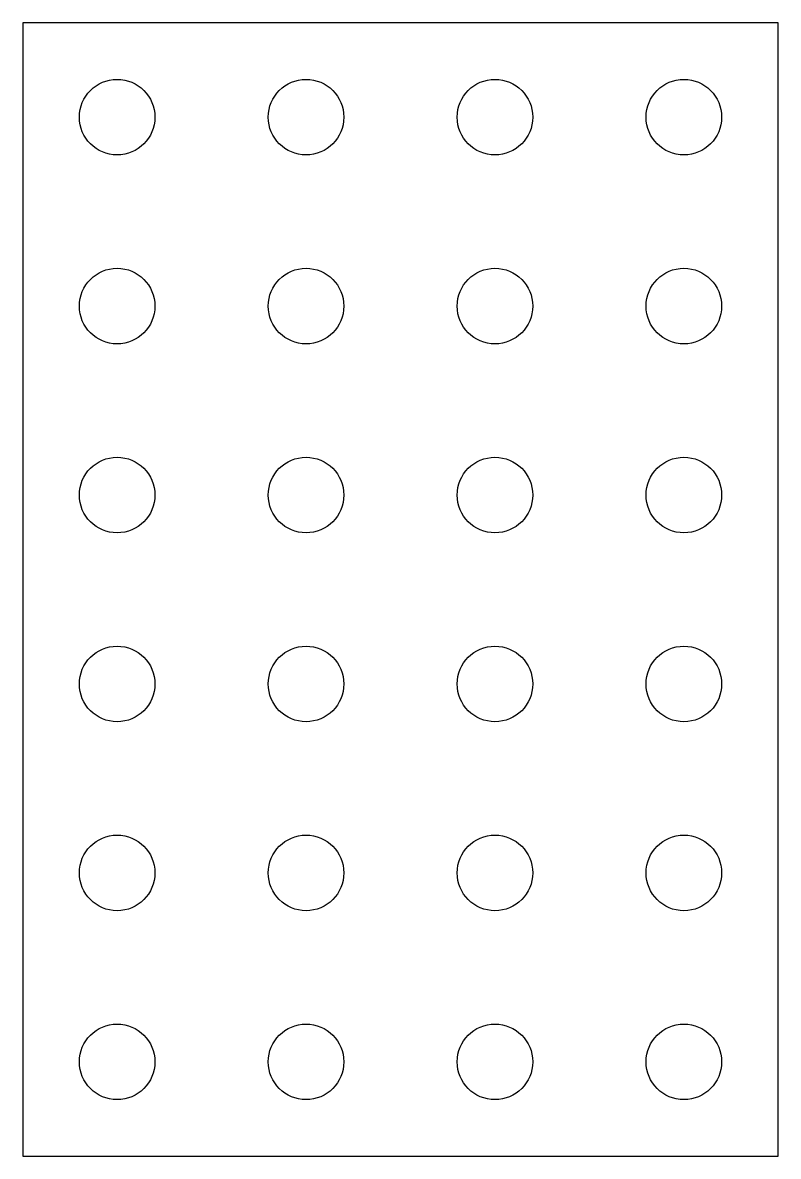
# Model space of a CAD drawing. Header units: millimetres. Extents: x -140 to 140, y -210 to 210.
import ezdxf

# ---------------------------------------------------------------- set-up
doc = ezdxf.new("R2010")
doc.units = ezdxf.units.MM

msp = doc.modelspace()

# ---------------------------------------------------------------- linework, layer by layer
msp.add_lwpolyline([(-140, -210), (140, -210), (140, 210), (-140, 210)], close=True)
for centre in [(-105, 175), (-35, 175), (35, 175), (105, 175), (-105, 105), (-35, 105), (35, 105), (105, 105), (-105, 35), (-35, 35), (35, 35), (105, 35), (-105, -35), (-35, -35), (35, -35), (105, -35), (-105, -105), (-35, -105), (35, -105), (105, -105), (-105, -175), (-35, -175), (35, -175), (105, -175)]:
    msp.add_circle(centre, 14)

doc.saveas('drawing.dxf')
